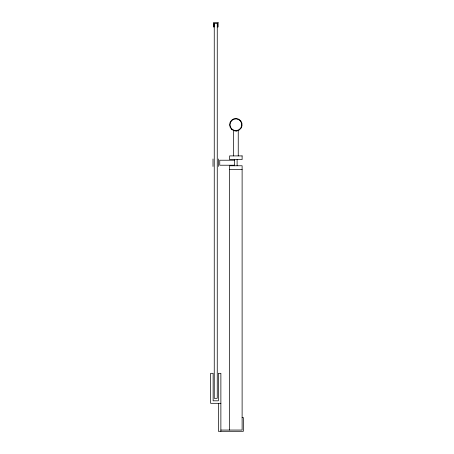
<?xml version="1.0" encoding="UTF-8"?>
<svg xmlns="http://www.w3.org/2000/svg" width="454" height="454" viewBox="0 0 454 454"><rect width="100%" height="100%" fill="white"/><g stroke="black" fill="none" stroke-linecap="round" stroke-linejoin="round"><path stroke-width="0.68" d="M234.622 160.222L219.753 160.222L219.753 165.222L234.622 165.222M229.622 169.473L242.118 169.473M220.877 403.311L210.633 403.311L210.633 373.319L213.13 373.319L213.13 400.814L218.38 400.814L218.38 373.319L220.877 373.319L220.877 431.3M242.118 417.555L243.367 417.555L243.367 431.3L218.38 431.3L218.38 403.311M220.877 430.051L242.118 430.051L242.118 165.767L229.622 165.767L229.622 430.051M238.248 155.904L238.248 130.491L236.438 130.968L233.498 130.491L233.498 155.904M237.119 159.604L237.119 165.767M234.622 159.604L234.622 165.767M218.505 158.974L218.505 166.47M217.256 23.449L217.256 398.311L214.254 398.311L214.254 23.449M213.005 158.974L213.005 166.47M218.13 22.7L213.38 22.7L213.38 26.951L214.129 26.951L214.129 23.449L217.381 23.449L217.381 26.951L218.13 26.951L218.13 22.7M242.118 155.904L229.622 155.904L229.622 159.604L242.118 159.604L242.118 155.904M231.869 129.543A6.248 6.248 0 0 0 242.027 125.809A6.248 6.248 0 0 0 233.714 118.88A6.248 6.248 0 0 0 231.869 129.543M232.113 129.254A5.874 5.874 0 0 0 241.659 125.747A5.874 5.874 0 0 0 233.844 119.232A5.874 5.874 0 0 0 232.113 129.254"/></g></svg>
